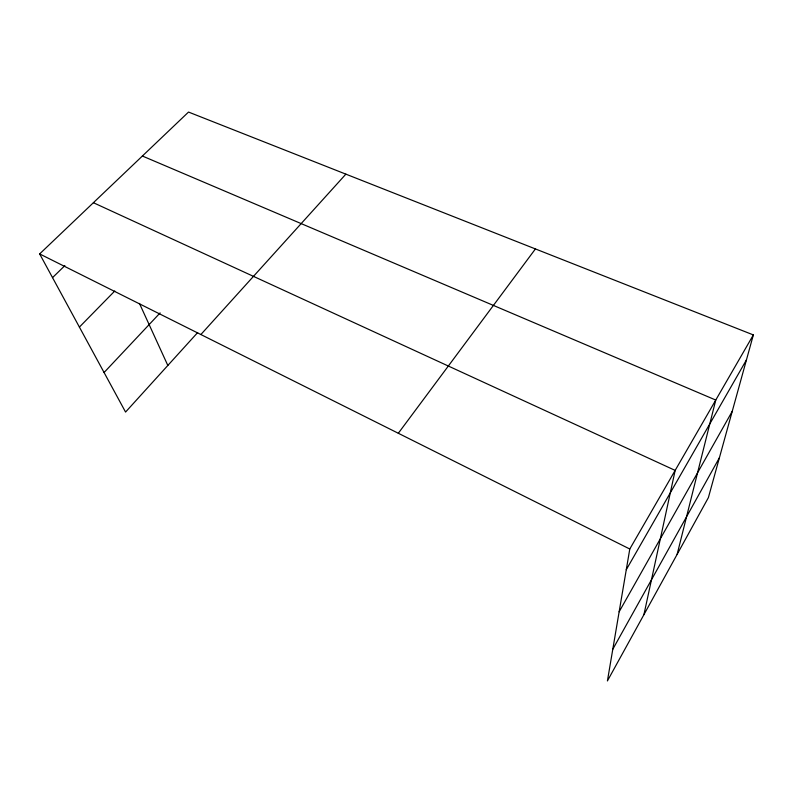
<?xml version="1.0" encoding="UTF-8"?>
<svg xmlns="http://www.w3.org/2000/svg" width="793" height="793" viewBox="0 0 793 793"><rect width="100%" height="100%" fill="white"/><g stroke="black" fill="none" stroke-linecap="round" stroke-linejoin="round"><path stroke-width="1.19" d="M753.35 334.924L629.781 549.014L607.418 680.939L708.397 497.598L753.35 334.924L188.526 112.061L39.65 253.919L125.562 412.063L197.655 332.574M643.916 614.664L675.16 470.398L93.396 202.711M677.143 554.337L715.762 400.049L142.383 156.023M612.791 649.249L719.4 457.769M619.135 611.799L732.236 411.329M626.272 569.711L746.441 359.903M398.314 433.265L535.424 248.933M200.877 334.537L345.877 174.143M104.081 372.512L160.117 312.908M79.399 327.093L114.787 290.991M52.536 277.629L64.867 265.615M39.65 253.919L629.781 549.014M139.449 303.422L167.829 365.464"/></g></svg>
